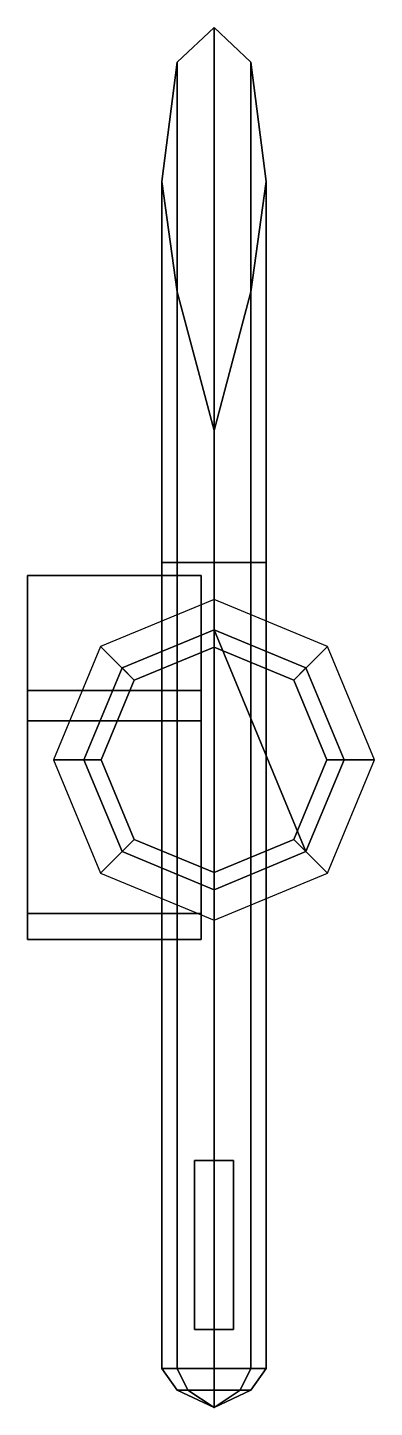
# Model space of a CAD drawing. Extents: x -0.86 to 0.74, y -2.99 to 3.38.
import ezdxf

# ---------------------------------------------------------------- set-up
doc = ezdxf.new("R2010")
doc.units = 0
doc.layers.add('TURRET', color=2, linetype='CONTINUOUS')

msp = doc.modelspace()

# ---------------------------------------------------------------- linework, layer by layer
at = {"layer": 'TURRET'}
for points in [[(-0.1697, 3.22, 3.0297), (0, 3.38, 3.1), (0, 0.91, 3.1), (-0.1697, 0.91, 3.0297)], [(0, 3.38, 3.1), (-0.1697, 3.22, 3.0297), (-0.1697, -2.81, 3.0297), (0, -2.81, 3.1)], [(0, 3.38, 3.1), (0.1697, 3.22, 3.0297), (0.1697, 0.91, 3.0297), (0, 0.91, 3.1)], [(0.1697, 3.22, 3.0297), (0, 3.38, 3.1), (0, -2.81, 3.1), (0.1697, -2.81, 3.0297)], [(-0.24, 2.67, 2.86), (-0.1697, 3.22, 3.0297), (-0.1697, 0.91, 3.0297), (-0.24, 0.91, 2.86)], [(-0.1697, 3.22, 3.0297), (-0.24, 2.67, 2.86), (-0.24, -2.81, 2.86), (-0.1697, -2.81, 3.0297)], [(0.1697, 3.22, 3.0297), (0.24, 2.67, 2.86), (0.24, 0.91, 2.86), (0.1697, 0.91, 3.0297)], [(0.24, 2.67, 2.86), (0.1697, 3.22, 3.0297), (0.1697, -2.81, 3.0297), (0.24, -2.81, 2.86)], [(-0.1697, 2.16, 2.6903), (-0.24, 2.67, 2.86), (-0.24, 0.91, 2.86), (-0.1697, 0.91, 2.6903)], [(-0.24, 2.67, 2.86), (-0.1697, 2.16, 2.6903), (-0.1697, -2.81, 2.6903), (-0.24, -2.81, 2.86)], [(0.24, 2.67, 2.86), (0.1697, 2.16, 2.6903), (0.1697, 0.91, 2.6903), (0.24, 0.91, 2.86)], [(0.1697, 2.16, 2.6903), (0.24, 2.67, 2.86), (0.24, -2.81, 2.86), (0.1697, -2.81, 2.6903)], [(-0.1697, 2.16, 2.6903), (0, 1.52, 2.48), (0, 0.91, 2.62), (-0.1697, 0.91, 2.6903)], [(0, 1.52, 2.48), (-0.1697, 2.16, 2.6903), (-0.1697, 0.91, 2.6903), (0, 0.91, 2.62)], [(0, 1.52, 2.48), (0.1697, 2.16, 2.6903), (0.1697, 0.91, 2.6903), (0, 0.91, 2.62)], [(0.1697, 2.16, 2.6903), (0, 1.52, 2.48), (0, 0.91, 2.62), (0.1697, 0.91, 2.6903)], [(-0.1697, 0.91, 2.6903), (0, 0.91, 2.62), (0, -2.81, 2.62), (-0.1697, -2.81, 2.6903)], [(0, 0.91, 2.62), (0.1697, 0.91, 2.6903), (0.1697, -2.81, 2.6903), (0, -2.81, 2.62)], [(-0.86, 0.85, 3.46), (-0.86, 0.32, 3.46), (-0.06, 0.32, 3.46), (-0.06, 0.85, 3.46)], [(-0.86, 0.85, 2.34), (-0.86, -0.83, 2.34), (-0.86, -0.83, 3.46), (-0.86, 0.85, 3.46)], [(-0.06, 0.85, 3.46), (-0.06, 0.85, 2.34), (-0.86, 0.85, 2.34), (-0.86, 0.85, 3.46)], [(-0.06, 0.85, 2.34), (-0.06, -0.83, 2.34), (-0.86, -0.83, 2.34), (-0.86, 0.85, 2.34)], [(-0.06, -0.83, 3.46), (-0.06, -0.83, 2.34), (-0.06, 0.85, 2.34), (-0.06, 0.85, 3.46)], [(0, 0.74, 2.09), (-0.5233, 0.5233, 2.09), (-0.3677, 0.3677, 2.25), (0, 0.52, 2.25)], [(0.5233, 0.5233, 2.09), (0, 0.74, 2.09), (0, 0.52, 2.25), (0.3677, 0.3677, 2.25)], [(0, 0.52, 2.31), (-0.3677, 0.3677, 2.31), (-0.4243, 0.4243, 2.41), (0, 0.6, 2.41)], [(0, 0.6, 2.41), (-0.4243, 0.4243, 2.41), (-0.4243, 0.4243, 2.62), (0, 0.6, 2.62)], [(0.3677, 0.3677, 2.31), (0, 0.52, 2.31), (0, 0.6, 2.41), (0.4243, 0.4243, 2.41)], [(0.4243, 0.4243, 2.41), (0, 0.6, 2.41), (0, 0.6, 2.62), (0.4243, 0.4243, 2.62)], [(0.6, 0, 2.62), (0.4243, 0.4243, 2.62), (0, 0.6, 2.62), (0.4243, -0.4243, 2.62)], [(0.4243, -0.4243, 2.62), (0, 0.6, 2.62), (0, 0.6, 2.62), (0, -0.6, 2.62)], [(-0.5233, 0.5233, 2.09), (-0.74, 0, 2.09), (-0.52, 0, 2.25), (-0.3677, 0.3677, 2.25)], [(0, 0.52, 2.25), (-0.3677, 0.3677, 2.25), (-0.3677, 0.3677, 2.31), (0, 0.52, 2.31)], [(0.3677, 0.3677, 2.25), (0, 0.52, 2.25), (0, 0.52, 2.31), (0.3677, 0.3677, 2.31)], [(0.74, 0, 2.09), (0.5233, 0.5233, 2.09), (0.3677, 0.3677, 2.25), (0.52, 0, 2.25)], [(-0.3677, 0.3677, 2.31), (-0.52, 0, 2.31), (-0.6, 0, 2.41), (-0.4243, 0.4243, 2.41)], [(-0.4243, 0.4243, 2.41), (-0.6, 0, 2.41), (-0.6, 0, 2.62), (-0.4243, 0.4243, 2.62)], [(0.52, 0, 2.31), (0.3677, 0.3677, 2.31), (0.4243, 0.4243, 2.41), (0.6, 0, 2.41)], [(0.6, 0, 2.41), (0.4243, 0.4243, 2.41), (0.4243, 0.4243, 2.62), (0.6, 0, 2.62)], [(-0.86, 0.32, 3.46), (-0.86, -0.83, 3.46), (-0.86, -0.83, 3.69), (-0.86, 0.32, 3.69)], [(-0.06, 0.32, 3.69), (-0.06, 0.32, 3.46), (-0.86, 0.32, 3.46), (-0.86, 0.32, 3.69)], [(-0.86, 0.32, 3.69), (-0.86, -0.83, 3.69), (-0.86, -0.71, 3.8), (-0.86, 0.18, 3.8)], [(-0.06, 0.18, 3.8), (-0.06, 0.32, 3.69), (-0.86, 0.32, 3.69), (-0.86, 0.18, 3.8)], [(-0.3677, 0.3677, 2.25), (-0.52, 0, 2.25), (-0.52, 0, 2.31), (-0.3677, 0.3677, 2.31)], [(-0.06, -0.83, 3.69), (-0.06, -0.83, 3.46), (-0.06, 0.32, 3.46), (-0.06, 0.32, 3.69)], [(-0.06, -0.71, 3.8), (-0.06, -0.83, 3.69), (-0.06, 0.32, 3.69), (-0.06, 0.18, 3.8)], [(0.52, 0, 2.25), (0.3677, 0.3677, 2.25), (0.3677, 0.3677, 2.31), (0.52, 0, 2.31)], [(-0.86, 0.18, 3.8), (-0.86, -0.71, 3.8), (-0.06, -0.71, 3.8), (-0.06, 0.18, 3.8)], [(-0.74, 0, 2.09), (-0.5233, -0.5233, 2.09), (-0.3677, -0.3677, 2.25), (-0.52, 0, 2.25)], [(-0.52, 0, 2.31), (-0.3677, -0.3677, 2.31), (-0.4243, -0.4243, 2.41), (-0.6, 0, 2.41)], [(-0.6, 0, 2.41), (-0.4243, -0.4243, 2.41), (-0.4243, -0.4243, 2.62), (-0.6, 0, 2.62)], [(-0.52, 0, 2.25), (-0.3677, -0.3677, 2.25), (-0.3677, -0.3677, 2.31), (-0.52, 0, 2.31)], [(0.5233, -0.5233, 2.09), (0.74, 0, 2.09), (0.52, 0, 2.25), (0.3677, -0.3677, 2.25)], [(0.3677, -0.3677, 2.25), (0.52, 0, 2.25), (0.52, 0, 2.31), (0.3677, -0.3677, 2.31)], [(0.3677, -0.3677, 2.31), (0.52, 0, 2.31), (0.6, 0, 2.41), (0.4243, -0.4243, 2.41)], [(0.4243, -0.4243, 2.41), (0.6, 0, 2.41), (0.6, 0, 2.62), (0.4243, -0.4243, 2.62)], [(-0.5233, -0.5233, 2.09), (0, -0.74, 2.09), (0, -0.52, 2.25), (-0.3677, -0.3677, 2.25)], [(-0.3677, -0.3677, 2.31), (0, -0.52, 2.31), (0, -0.6, 2.41), (-0.4243, -0.4243, 2.41)], [(-0.3677, -0.3677, 2.25), (0, -0.52, 2.25), (0, -0.52, 2.31), (-0.3677, -0.3677, 2.31)], [(0, -0.74, 2.09), (0.5233, -0.5233, 2.09), (0.3677, -0.3677, 2.25), (0, -0.52, 2.25)], [(0, -0.52, 2.25), (0.3677, -0.3677, 2.25), (0.3677, -0.3677, 2.31), (0, -0.52, 2.31)], [(0, -0.52, 2.31), (0.3677, -0.3677, 2.31), (0.4243, -0.4243, 2.41), (0, -0.6, 2.41)], [(-0.4243, -0.4243, 2.41), (0, -0.6, 2.41), (0, -0.6, 2.62), (-0.4243, -0.4243, 2.62)], [(0, -0.6, 2.41), (0.4243, -0.4243, 2.41), (0.4243, -0.4243, 2.62), (0, -0.6, 2.62)], [(-0.86, -0.71, 3.8), (-0.86, -0.83, 3.69), (-0.06, -0.83, 3.69), (-0.06, -0.71, 3.8)], [(-0.86, -0.83, 3.69), (-0.86, -0.83, 2.34), (-0.06, -0.83, 2.34), (-0.06, -0.83, 3.69)], [(-0.09, -1.85, 3.27), (-0.09, -2.63, 3.27), (0.09, -2.63, 3.27), (0.09, -1.85, 3.27)], [(-0.09, -1.85, 3.06), (-0.09, -2.63, 3.06), (-0.09, -2.63, 3.27), (-0.09, -1.85, 3.27)], [(0.09, -1.85, 3.27), (0.09, -1.85, 3.06), (-0.09, -1.85, 3.06), (-0.09, -1.85, 3.27)], [(0.09, -2.63, 3.27), (0.09, -2.63, 3.06), (0.09, -1.85, 3.06), (0.09, -1.85, 3.27)], [(-0.09, -2.63, 3.27), (-0.09, -2.63, 3.06), (0.09, -2.63, 3.06), (0.09, -2.63, 3.27)], [(-0.1697, -2.91, 2.86), (-0.24, -2.81, 2.86), (-0.1697, -2.81, 2.6903), (-0.12, -2.91, 2.74)], [(-0.12, -2.91, 2.98), (-0.1697, -2.81, 3.0297), (-0.24, -2.81, 2.86), (-0.1697, -2.91, 2.86)], [(-0.12, -2.91, 2.74), (-0.1697, -2.81, 2.6903), (0, -2.81, 2.62), (0, -2.91, 2.6903)], [(0, -2.91, 3.0297), (0, -2.81, 3.1), (-0.1697, -2.81, 3.0297), (-0.12, -2.91, 2.98)], [(0, -2.91, 2.6903), (0, -2.81, 2.62), (0.1697, -2.81, 2.6903), (0.12, -2.91, 2.74)], [(0.12, -2.91, 2.98), (0.1697, -2.81, 3.0297), (0, -2.81, 3.1), (0, -2.91, 3.0297)], [(0.12, -2.91, 2.74), (0.1697, -2.81, 2.6903), (0.24, -2.81, 2.86), (0.1697, -2.91, 2.86)], [(0.1697, -2.91, 2.86), (0.24, -2.81, 2.86), (0.1697, -2.81, 3.0297), (0.12, -2.91, 2.98)], [(0, -2.99, 2.86), (-0.1697, -2.91, 2.86), (-0.12, -2.91, 2.74), (0, -2.99, 2.86)], [(0, -2.99, 2.86), (-0.12, -2.91, 2.98), (-0.1697, -2.91, 2.86), (0, -2.99, 2.86)], [(0, -2.99, 2.86), (-0.12, -2.91, 2.74), (0, -2.91, 2.6903), (0, -2.99, 2.86)], [(0, -2.99, 2.86), (0, -2.91, 3.0297), (-0.12, -2.91, 2.98), (0, -2.99, 2.86)], [(0, -2.99, 2.86), (0, -2.91, 2.6903), (0.12, -2.91, 2.74), (0, -2.99, 2.86)], [(0, -2.99, 2.86), (0.12, -2.91, 2.74), (0.1697, -2.91, 2.86), (0, -2.99, 2.86)], [(0, -2.99, 2.86), (0.1697, -2.91, 2.86), (0.12, -2.91, 2.98), (0, -2.99, 2.86)], [(0, -2.99, 2.86), (0.12, -2.91, 2.98), (0, -2.91, 3.0297), (0, -2.99, 2.86)]]:
    msp.add_3dface(points, dxfattribs=at)

doc.saveas('drawing.dxf')
